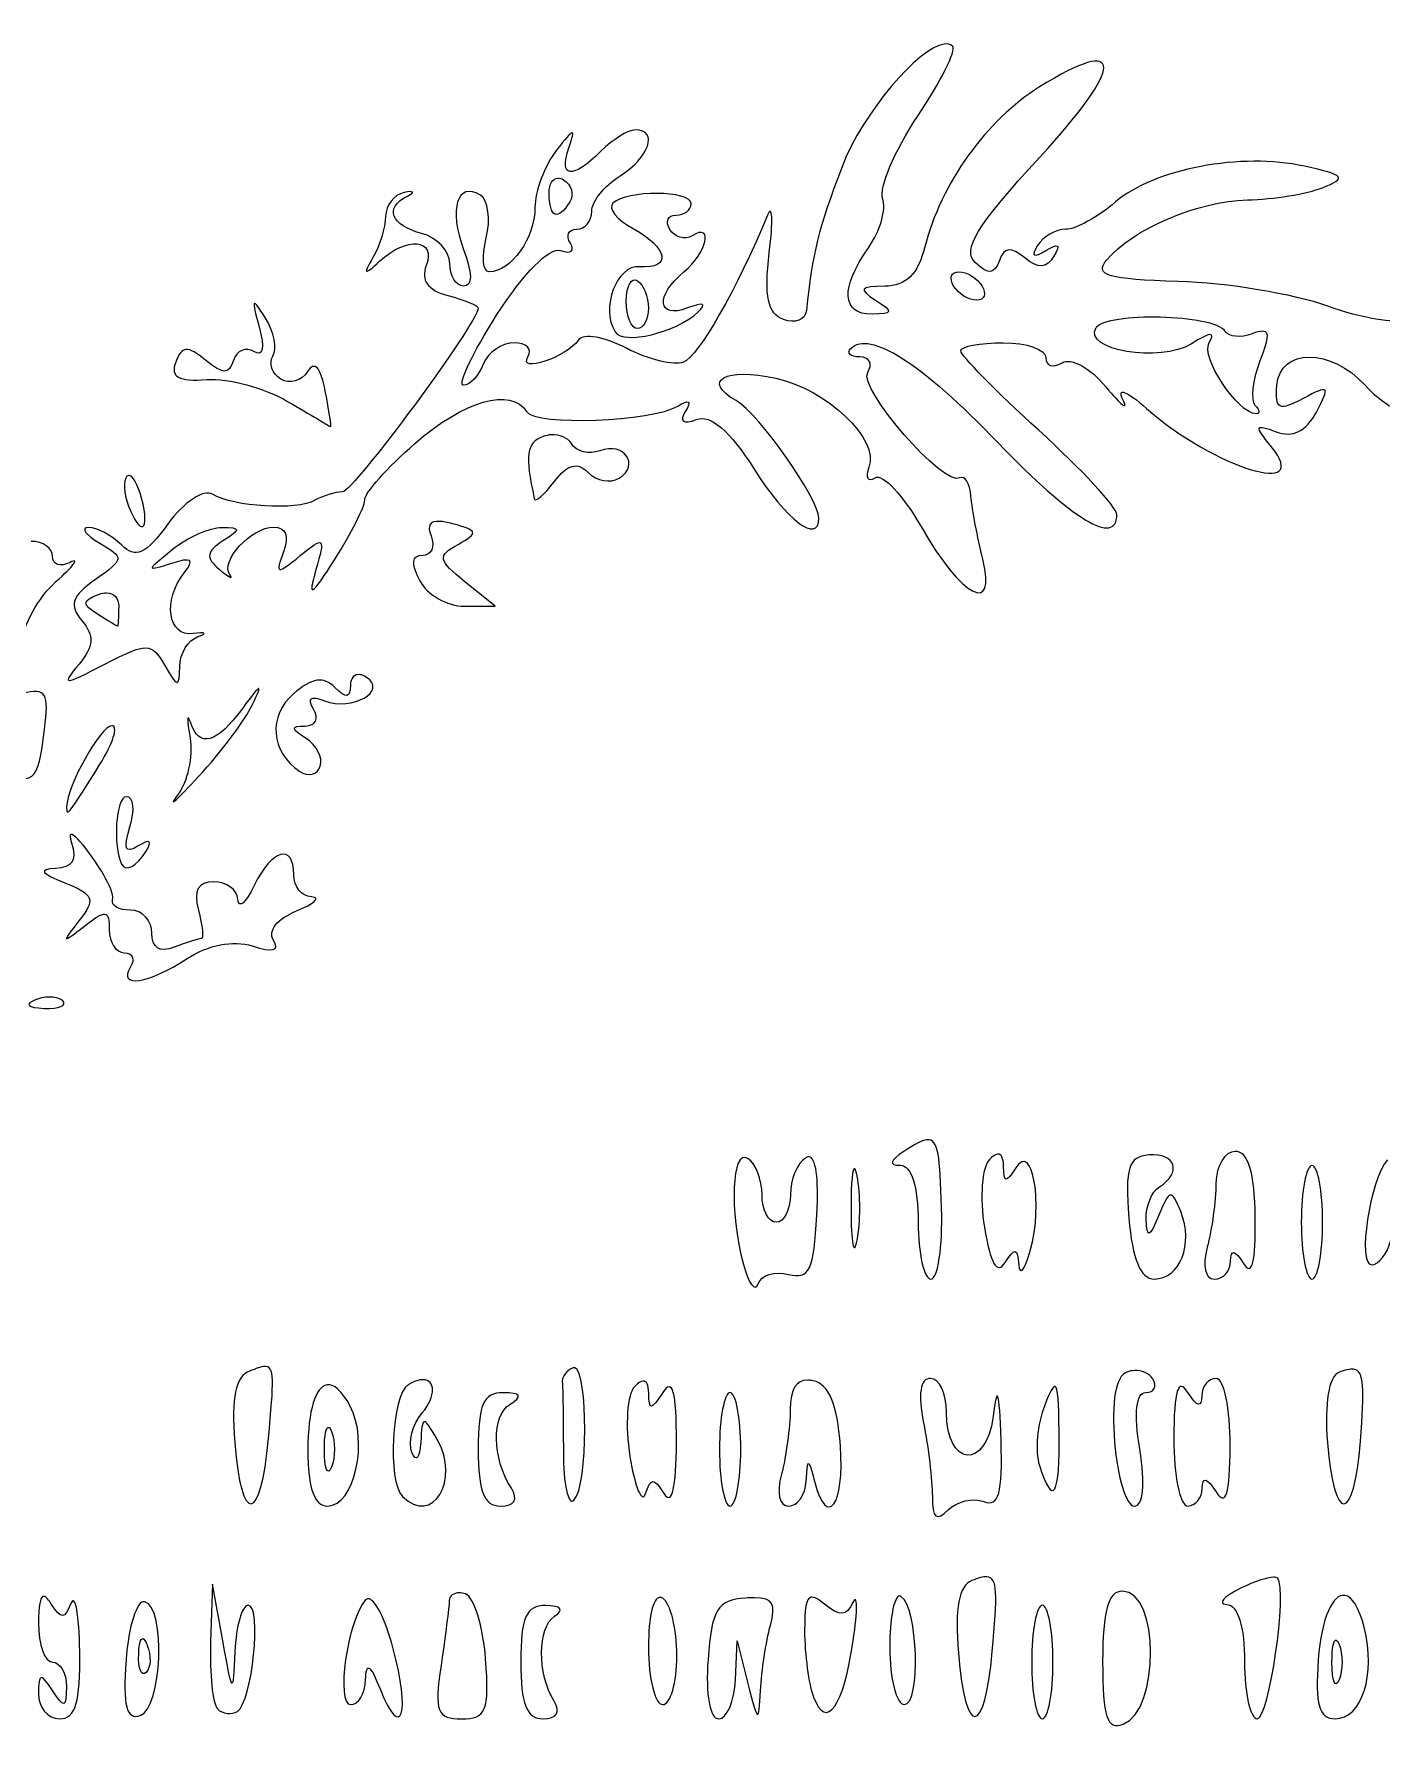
# Model space of a CAD drawing. Extents: x 25 to 138, y 19 to 165.
# Drawn here: x 57.21 to 84.01, y 130.98 to 164.97 of the extents above; entities that cross this region are included whole.
import ezdxf

# ---------------------------------------------------------------- set-up
doc = ezdxf.new("R2010")
doc.units = 0
doc.layers.add('Layer_1', color=7, linetype='CONTINUOUS')

msp = doc.modelspace()

# ---------------------------------------------------------------- linework, layer by layer
at = {"layer": 'Layer_1', "color": 7}
for points in [[(75.303724, 164.773377), (75.303724, 164.773377)], [(67.626397, 162.107148), (67.626397, 162.107148)], [(69.597544, 161.801775), (69.597544, 161.801775)], [(75.602482, 160.241286), (75.602482, 160.241286)], [(69.16043, 160.079228), (69.16043, 160.079228)], [(61.587284, 159.606286), (61.587284, 159.606286)], [(79.603755, 159.343354), (79.603755, 159.343354)], [(67.493004, 156.999035), (67.493004, 156.999035)], [(59.085869, 156.18875), (59.085869, 156.18875)], [(65.273812, 155.276489), (65.273812, 155.276489)], [(65.762186, 153.589218), (66.375689, 153.589218), (65.775967, 154.074287)], [(58.649306, 153.856008), (58.649306, 153.856008)], [(61.671618, 151.951008), (61.671618, 151.951008)], [(63.69127, 152.226615), (63.69127, 152.226615)], [(58.754035, 151.210175), (58.754035, 151.210175)], [(59.041769, 149.799064), (59.041769, 149.799064)], [(57.9443, 149.047757), (57.9443, 149.047757)], [(57.549632, 145.813225), (57.549632, 145.813225)], [(74.964727, 142.973364), (74.964727, 142.973364)], [(72.61269, 142.632714), (72.61269, 142.632714)], [(76.373081, 142.687284), (76.373081, 142.687284)], [(79.375, 142.671299), (79.375, 142.671299)], [(81.094241, 142.743508), (81.094241, 142.743508)], [(82.620556, 142.461286), (82.620556, 142.461286)], [(73.529362, 142.396242), (73.529362, 142.396242)], [(61.789578, 138.464424), (61.789578, 138.464424)], [(67.958781, 138.437412), (67.958781, 138.437412)], [(79.088369, 138.383395), (79.088369, 138.383395)], [(83.445725, 138.4093), (83.445725, 138.4093)], [(63.033673, 138.099519), (63.033673, 138.099519)], [(64.944735, 138.199841), (64.944735, 138.199841)], [(69.317526, 138.171728), (69.317526, 138.171728)], [(72.592847, 138.190468), (72.592847, 138.190468)], [(75.035833, 138.227953), (75.035833, 138.227953)], [(77.515751, 138.067549), (77.515751, 138.067549)], [(80.715556, 138.227953), (80.715556, 138.227953)], [(66.533889, 137.941319), (66.533889, 137.941319)], [(71.049444, 137.945731), (71.049444, 137.945731)], [(63.067297, 137.251199), (63.067297, 137.251199)], [(76.155352, 134.2807), (76.155352, 134.2807)], [(81.853814, 134.271327), (81.853814, 134.271327)], [(60.757703, 134.135731), (60.718017, 132.983688)], [(60.96, 133.006842), (60.757703, 134.135731), (60.757703, 134.135731)], [(65.665175, 133.959892), (65.665175, 133.959892)], [(78.848037, 133.994619), (78.848037, 133.994619)], [(57.390329, 133.889887), (57.390329, 133.889887)], [(59.407778, 133.782953), (59.407778, 133.782953)], [(63.850574, 133.844136), (63.850574, 133.844136)], [(67.380556, 133.707986), (67.380556, 133.707986)], [(69.647703, 133.870594), (69.647703, 133.870594)], [(71.53341, 133.863979), (71.53341, 133.863979)], [(72.658992, 133.871698), (72.658992, 133.871698)], [(74.403037, 133.894298), (74.403037, 133.894298)], [(77.258333, 133.712397), (77.258333, 133.712397)], [(83.274298, 133.910283), (83.274298, 133.910283)], [(59.369743, 133.050386), (59.369743, 133.050386)], [(71.153624, 132.230731), (71.186698, 133.006842), (71.402222, 132.160175)], [(83.105075, 133.017865), (83.105075, 133.017865)]]:
    msp.add_lwpolyline(points, dxfattribs=at)
for points in [[(77.210928, 162.524419), (78.904234, 164.366308), (78.90074, 164.969016), (77.202659, 163.919545)], [(75.303724, 164.773377), (74.7995, 164.700725), (73.68759, 163.411658), (73.275252, 162.328737)], [(74.777312, 163.333603), (75.237086, 164.025296), (75.552483, 164.651398), (75.478459, 164.725422)], [(75.478459, 164.725422), (75.435048, 164.76883), (75.375756, 164.783754), (75.303724, 164.773377)], [(77.202659, 163.919545), (76.155632, 163.272446), (75.233115, 161.984988), (74.921181, 160.735175)], [(74.082783, 161.700352), (74.004966, 161.906993), (74.317535, 162.641911), (74.777312, 163.333603)], [(67.844678, 162.710731), (67.988059, 163.122436), (67.946242, 163.11338), (67.592773, 162.65671)], [(69.164841, 163.063508), (69.020704, 163.063506), (68.711961, 162.873006), (68.479128, 162.640175)], [(68.862222, 162.151245), (69.444901, 162.515134), (69.626889, 163.063508), (69.164841, 163.063508)], [(67.592773, 162.65671), (67.359558, 162.355404), (67.168889, 161.841385), (67.168889, 161.514041)], [(68.479128, 162.640175), (67.912886, 162.07393), (67.63372, 162.104963), (67.844678, 162.710731)], [(75.924943, 160.424841), (75.656626, 160.67673), (75.94442, 161.146776), (77.210928, 162.524419)], [(82.473382, 162.341965), (81.220112, 162.619976), (79.474901, 162.289788), (78.715195, 161.630898)], [(68.297778, 161.443485), (68.297778, 161.63898), (68.551778, 161.957369), (68.862222, 162.151245)], [(73.275252, 162.328737), (72.802208, 161.086395), (72.687536, 160.625515), (72.566939, 159.473992)], [(82.832222, 161.914774), (83.324723, 162.108863), (83.279045, 162.163248), (82.473382, 162.341965)], [(64.565499, 161.818863), (64.367591, 161.778336), (64.201932, 161.565391), (64.19784, 161.345921)], [(64.636055, 161.748858), (64.795157, 161.82775), (64.763407, 161.85939), (64.565499, 161.818863)], [(66.082443, 161.7676), (65.624665, 162.05052), (65.448242, 161.47926), (65.748958, 160.68832)], [(67.451111, 161.810044), (67.451111, 161.991547), (67.523543, 162.103688), (67.626397, 162.107148)], [(67.862317, 161.633105), (67.620388, 161.241651), (67.451111, 161.314312), (67.451111, 161.810044)], [(67.626397, 162.107148), (67.660681, 162.108302), (67.698304, 162.097346), (67.737742, 162.072973)], [(67.737742, 162.072973), (67.895495, 161.975477), (67.951624, 161.777602), (67.862317, 161.633105)], [(69.597544, 161.801775), (69.242807, 161.804001), (68.854591, 161.739093), (68.720561, 161.604992)], [(81.336775, 161.67224), (81.848954, 161.683148), (82.521778, 161.79243), (82.832222, 161.914774)], [(64.911111, 161.006371), (64.301568, 161.16577), (64.171023, 161.518232), (64.636055, 161.748858)], [(66.19875, 160.915972), (66.291895, 161.287092), (66.239517, 161.670522), (66.082443, 161.7676)], [(67.168889, 161.514041), (67.168889, 160.914375), (66.688612, 160.241286), (66.260486, 160.241286)], [(68.720561, 161.604992), (68.616776, 161.501152), (68.796453, 161.27444), (69.12019, 161.101181)], [(70.273333, 161.595069), (70.273333, 161.730006), (69.95228, 161.799551), (69.597544, 161.801775)], [(69.974576, 161.370175), (70.138959, 161.370175), (70.273333, 161.471439), (70.273333, 161.595069)], [(71.828863, 160.623827), (71.906827, 161.267209), (71.891666, 161.603006), (71.795239, 161.370175)], [(73.801111, 160.720291), (74.033913, 161.052661), (74.160597, 161.493712), (74.082783, 161.700352)], [(78.715195, 161.630898), (78.371042, 161.332414), (77.925684, 161.087953), (77.725764, 161.087953)], [(78.533295, 160.471692), (79.045562, 161.091839), (80.352158, 161.651271), (81.336775, 161.67224)], [(64.19784, 161.345921), (64.193736, 161.126451), (64.079919, 160.756339), (63.94483, 160.523508)], [(67.99902, 161.087953), (68.163403, 161.087953), (68.297778, 161.24799), (68.297778, 161.443485)], [(69.852757, 161.083542), (69.755261, 161.241295), (69.810193, 161.370175), (69.974576, 161.370175)], [(71.795239, 161.370175), (71.185227, 159.897232), (70.419674, 158.556149), (70.123953, 158.44267)], [(70.132222, 160.241286), (70.589594, 160.620869), (70.724827, 161.226078), (70.292626, 160.958966)], [(64.079326, 160.452953), (64.618049, 160.952991), (65.210461, 160.897447), (65.006471, 160.365859)], [(65.475556, 160.408853), (65.475556, 160.656218), (65.221556, 160.92519), (64.911111, 161.006371)], [(66.260486, 160.241286), (66.133351, 160.241286), (66.10556, 160.54485), (66.19875, 160.915972)], [(67.677659, 160.663516), (67.879753, 160.590223), (67.967075, 160.655591), (67.87224, 160.809035)], [(67.87224, 160.809035), (67.777408, 160.96248), (67.834637, 161.087953), (67.99902, 161.087953)], [(69.12019, 161.101181), (69.821594, 160.7258), (69.895426, 160.288189), (69.248074, 160.343259)], [(70.292626, 160.958966), (70.148128, 160.86966), (69.950254, 160.925788), (69.852757, 161.083542)], [(77.725764, 161.087953), (77.52584, 161.087953), (77.271527, 160.941389), (77.160769, 160.762184)], [(77.328889, 160.664619), (77.578664, 160.818989), (77.630615, 160.782828), (77.488742, 160.553272)], [(63.94483, 160.523508), (63.744946, 160.178986), (63.770013, 160.165848), (64.079326, 160.452953)], [(65.748958, 160.68832), (65.928536, 160.215878), (65.928926, 159.959064), (65.750612, 159.959064)], [(66.413724, 159.390208), (66.936281, 160.210366), (67.463399, 160.741223), (67.677659, 160.663516)], [(72.109432, 159.292091), (71.794599, 159.412905), (71.723089, 159.750945), (71.828863, 160.623827)], [(73.871667, 159.399028), (73.265916, 159.393728), (73.238047, 159.916406), (73.801111, 160.720291)], [(74.921181, 160.735175), (74.78577, 160.192631), (74.546085, 159.957673), (74.123573, 159.954653)], [(76.403951, 160.465077), (76.303124, 160.18929), (76.186476, 160.179321), (75.924943, 160.424841)], [(76.90776, 160.521855), (76.6355, 160.74781), (76.50182, 160.732779), (76.403951, 160.465077)], [(77.488742, 160.553272), (77.335911, 160.305983), (77.177793, 160.297745), (76.90776, 160.521855)], [(77.160769, 160.762184), (77.027521, 160.546586), (77.084436, 160.513537), (77.328889, 160.664619)], [(79.964799, 160.050013), (78.563893, 160.09069), (78.286079, 160.172415), (78.533295, 160.471692)], [(65.006471, 160.365859), (64.893644, 160.071831), (65.037651, 159.873342), (65.439174, 159.768341)], [(65.750612, 159.959064), (65.599231, 159.959064), (65.475556, 160.161491), (65.475556, 160.408853)], [(69.248074, 160.343259), (68.794472, 160.381847), (68.470594, 159.518148), (68.761901, 159.0468)], [(70.202778, 159.5225), (69.598235, 159.292348), (69.55232, 159.76001), (70.132222, 160.241286)], [(75.494444, 159.959064), (75.398511, 160.114283), (75.44726, 160.241286), (75.602482, 160.241286)], [(75.602482, 160.241286), (75.757704, 160.241286), (75.962956, 160.114286), (76.058889, 159.959064)], [(65.439174, 159.768341), (65.769778, 159.681888), (66.04, 159.570402), (66.04, 159.520846)], [(68.982937, 159.656445), (68.982937, 159.918113), (69.059625, 160.090608), (69.16043, 160.079228)], [(69.16043, 160.079228), (69.174831, 160.077603), (69.189831, 160.072114), (69.205077, 160.06269)], [(69.205077, 160.06269), (69.327037, 159.987317), (69.426667, 159.742865), (69.426667, 159.519192)], [(74.123573, 159.954653), (73.629895, 159.951122), (73.596444, 159.9003), (73.942222, 159.676842)], [(75.950851, 159.676842), (75.795629, 159.676839), (75.590377, 159.803839), (75.494444, 159.959064)], [(76.058889, 159.959064), (76.154822, 159.803842), (76.106074, 159.676842), (75.950851, 159.676842)], [(82.933094, 159.557778), (82.256873, 159.800599), (80.920946, 160.022242), (79.964799, 160.050013)], [(61.587284, 159.606286), (61.569137, 159.581225), (61.603605, 159.432347), (61.682091, 159.147675)], [(61.80832, 159.321857), (61.67626, 159.532544), (61.605428, 159.631345), (61.587284, 159.606286)], [(66.04, 159.520846), (66.04, 159.2309), (63.555761, 155.865987), (63.339046, 155.862431)], [(68.761901, 159.0468), (68.927272, 158.779225), (69.979777, 159.03156), (70.414444, 159.443125)], [(69.205077, 159.112397), (69.083115, 159.112394), (68.982937, 159.357397), (68.982937, 159.656445)], [(69.426667, 159.519192), (69.426667, 159.29552), (69.327037, 159.112397), (69.205077, 159.112397)], [(70.414444, 159.443125), (70.595022, 159.614107), (70.51879, 159.642806), (70.202778, 159.5225)], [(72.566939, 159.473992), (72.54713, 159.284841), (72.341492, 159.203041), (72.109432, 159.292091)], [(73.942222, 159.676842), (74.304003, 159.443038), (74.293744, 159.402725), (73.871667, 159.399028)], [(84.458308, 159.299257), (84.295629, 159.198718), (83.609315, 159.314957), (82.933094, 159.557778)], [(61.682091, 159.147675), (61.799351, 158.722383), (61.76196, 158.542373), (61.579015, 158.655437)], [(61.958251, 158.565592), (62.046795, 158.708859), (61.979356, 159.04899), (61.80832, 159.321857)], [(65.748408, 157.983508), (65.621388, 157.983506), (65.920849, 158.616637), (66.413724, 159.390208)], [(73.450537, 158.714969), (73.823099, 159.087528), (74.853269, 158.427752), (76.379146, 156.839185)], [(80.22332, 158.809779), (79.60071, 158.42095), (78.051705, 158.68369), (78.328243, 159.131137)], [(78.328243, 159.131137), (78.427168, 159.291205), (79.015023, 159.357699), (79.603755, 159.343354)], [(79.603755, 159.343354), (80.192485, 159.329008), (80.781725, 159.233809), (80.883675, 159.06885)], [(81.435442, 159.015934), (81.777956, 159.147367), (81.805357, 159.046625), (81.585373, 158.468025)], [(60.615491, 158.484563), (60.25872, 158.778949), (60.150985, 158.771721), (60.025139, 158.44377)], [(61.579015, 158.655437), (61.420423, 158.753456), (61.236744, 158.674044), (61.171116, 158.479048)], [(66.753272, 158.830175), (66.506406, 158.830172), (66.231321, 158.639672), (66.141975, 158.406842)], [(67.029982, 158.551258), (67.124814, 158.704702), (67.000137, 158.830175), (66.753272, 158.830175)], [(68.037603, 158.888603), (67.801109, 158.539345), (66.819512, 158.210711), (67.029982, 158.551258)], [(68.989552, 158.719931), (68.555427, 158.945158), (68.127268, 159.021019), (68.037603, 158.888603)], [(75.635556, 158.668668), (75.635556, 158.757712), (76.016556, 158.830175), (76.482222, 158.830175)], [(76.482222, 158.830175), (76.947889, 158.830175), (77.328889, 158.695798), (77.328889, 158.531415)], [(80.576098, 158.83348), (80.711144, 159.051979), (80.598837, 159.044291), (80.22332, 158.809779)], [(81.512063, 157.419064), (81.146261, 157.419061), (80.399419, 158.547603), (80.576098, 158.83348)], [(80.883675, 159.06885), (80.9563, 158.951341), (81.204686, 158.927384), (81.435442, 159.015934)], [(60.025139, 158.44377), (59.912654, 158.150632), (60.08011, 158.057304), (60.646358, 158.096507)], [(61.171116, 158.479048), (61.075756, 158.195703), (60.964163, 158.196866), (60.615491, 158.484563)], [(62.115898, 158.108081), (61.940784, 158.216302), (61.869707, 158.422324), (61.958251, 158.565592)], [(62.999496, 157.868302), (62.908547, 158.344073), (62.785681, 158.479759), (62.647271, 158.255808)], [(66.141975, 158.406842), (66.052627, 158.174006), (65.875428, 157.983508), (65.748408, 157.983508)], [(70.123953, 158.44267), (69.934209, 158.369859), (69.423675, 158.494706), (68.989552, 158.719931)], [(73.629684, 158.547953), (73.439443, 158.547953), (73.358753, 158.623185), (73.450537, 158.714969)], [(73.78623, 158.241476), (73.890451, 158.410113), (73.819938, 158.547953), (73.629684, 158.547953)], [(77.187778, 157.087783), (76.334056, 157.868037), (75.635556, 158.579624), (75.635556, 158.668668)], [(77.328889, 158.531415), (77.328889, 158.367031), (77.473178, 158.321994), (77.649697, 158.431093)], [(77.649697, 158.431093), (77.827835, 158.541188), (78.215781, 158.328723), (78.521168, 157.953742)], [(81.585373, 158.468025), (81.437167, 158.078211), (81.392584, 157.682961), (81.486155, 157.589388)], [(81.922166, 157.982955), (81.978475, 158.730455), (83.002622, 158.730771), (83.678889, 157.983508)], [(60.646358, 158.096507), (61.07242, 158.126005), (61.793377, 157.931018), (62.248742, 157.663801)], [(62.647271, 158.255808), (62.530228, 158.066425), (62.291005, 157.999857), (62.115898, 158.108081)], [(71.170713, 157.678686), (70.469658, 158.071017), (70.955467, 158.346675), (71.958951, 158.12627)], [(71.958951, 158.12627), (72.978024, 157.902446), (74.021648, 156.905165), (73.811034, 156.356319)], [(75.61957, 156.139691), (75.30988, 155.948294), (73.58857, 157.921659), (73.78623, 158.241476)], [(63.108086, 157.157785), (63.125367, 157.14644), (63.076407, 157.465975), (62.999496, 157.868302)], [(64.779923, 156.825404), (65.750773, 157.677822), (66.700211, 157.948846), (67.002423, 157.459853)], [(78.521168, 157.953742), (78.823783, 157.582169), (78.976274, 157.468453), (78.860165, 157.701286)], [(78.860165, 157.701286), (78.737542, 157.947181), (78.933977, 157.87325), (79.329249, 157.524897)], [(82.448025, 157.72223), (81.963223, 157.462772), (81.885861, 157.500968), (81.922166, 157.982955)], [(82.7082, 157.451034), (82.98673, 157.971474), (82.962146, 157.99738), (82.448025, 157.72223)], [(83.678889, 157.983508), (83.959838, 157.673064), (84.360326, 157.419064), (84.569102, 157.419064)], [(62.248742, 157.663801), (62.704111, 157.396585), (63.090814, 157.169131), (63.108086, 157.157785)], [(67.002423, 157.459853), (67.179619, 157.173147), (69.504083, 157.259295), (70.00875, 157.571199)], [(70.00875, 157.571199), (70.234872, 157.710949), (70.289533, 157.67318), (70.161438, 157.465916)], [(70.161438, 157.465916), (70.034288, 157.260181), (70.113644, 157.201671), (70.381371, 157.304408)], [(70.381371, 157.304408), (70.66002, 157.411337), (71.045697, 157.078058), (71.528452, 156.313326)], [(72.813333, 155.339879), (72.813333, 155.723645), (71.614699, 157.43022), (71.170713, 157.678686)], [(79.329249, 157.524897), (80.682442, 156.332322), (82.65173, 155.729936), (81.808616, 156.766425)], [(81.486155, 157.589388), (81.579714, 157.495817), (81.591489, 157.419064), (81.512063, 157.419064)], [(81.910592, 157.059118), (82.239375, 156.935925), (82.501432, 157.064686), (82.7082, 157.451034)], [(78.74, 155.415396), (78.74, 155.555043), (78.0415, 156.307529), (77.187778, 157.087783)], [(81.808616, 156.766425), (81.469775, 157.182985), (81.4823, 157.219595), (81.910592, 157.059118)], [(63.782222, 155.703681), (63.782222, 155.839071), (64.231243, 156.343656), (64.779923, 156.825404)], [(67.328742, 156.963758), (66.998096, 156.836876), (66.965754, 156.604921), (67.156211, 155.725731)], [(67.493004, 156.999035), (67.437734, 156.995993), (67.381879, 156.984148), (67.328742, 156.963758)], [(67.893737, 156.8232), (67.820024, 156.942461), (67.65881, 157.008165), (67.493004, 156.999035)], [(68.458182, 156.682089), (68.246018, 156.600676), (67.992018, 156.664176), (67.893737, 156.8232)], [(68.842379, 156.136937), (69.267454, 156.399646), (68.938453, 156.866388), (68.458182, 156.682089)], [(76.379146, 156.839185), (77.8547, 155.30301), (78.74, 154.76911), (78.74, 155.415396)], [(67.55474, 156.068585), (67.81765, 156.414669), (68.009146, 156.466358), (68.226672, 156.248832)], [(59.055, 156.172765), (58.977919, 156.095693), (58.990092, 155.836271), (59.082009, 155.596744)], [(59.085869, 156.18875), (59.074753, 156.18735), (59.064635, 156.1824), (59.055, 156.172765)], [(59.345491, 155.737305), (59.273048, 156.014331), (59.16367, 156.198543), (59.085869, 156.18875)], [(67.156211, 155.725731), (67.173026, 155.648117), (67.352486, 155.802348), (67.55474, 156.068585)], [(68.226672, 156.248832), (68.39401, 156.081494), (68.671101, 156.031081), (68.842379, 156.136937)], [(71.528452, 156.313326), (72.166367, 155.302801), (72.813333, 154.812883), (72.813333, 155.339879)], [(73.811034, 156.356319), (73.731394, 156.148776), (73.786165, 156.052682), (73.932299, 156.142999)], [(73.932299, 156.142999), (74.078437, 156.233316), (74.489657, 155.797378), (74.846214, 155.174514)], [(75.838953, 155.77589), (75.815695, 156.036133), (75.716934, 156.199867), (75.61957, 156.139691)], [(59.082009, 155.596744), (59.326159, 154.960513), (59.521358, 155.064789), (59.345491, 155.737305)], [(60.758807, 155.81723), (60.584611, 155.924889), (60.191004, 155.664954), (59.874658, 155.233493)], [(62.794444, 155.695965), (62.433934, 155.488633), (61.168303, 155.564147), (60.758807, 155.81723)], [(63.339046, 155.862431), (63.194839, 155.860054), (62.949667, 155.785234), (62.794444, 155.695965)], [(63.195731, 154.533452), (63.518186, 155.041675), (63.782222, 155.56829), (63.782222, 155.703681)], [(76.074324, 154.522425), (75.968188, 154.951524), (75.862208, 155.515647), (75.838953, 155.77589)], [(58.29322, 155.153017), (58.130237, 155.148298), (58.22954, 155.008768), (58.514257, 154.843233)], [(58.946963, 154.808508), (58.750282, 155.002536), (58.456203, 155.15773), (58.29322, 155.153017)], [(59.874658, 155.233493), (59.417272, 154.609669), (59.233858, 154.525479), (58.946963, 154.808508)], [(59.955687, 154.714799), (60.256993, 154.960302), (60.701493, 155.159133), (60.943465, 155.156875)], [(61.101111, 154.215952), (60.904326, 154.487433), (61.52646, 155.161286), (61.973686, 155.161286)], [(60.943465, 155.156875), (61.328568, 155.15309), (61.330707, 155.119754), (60.962204, 154.88678)], [(61.973686, 155.161286), (62.217879, 155.161286), (62.287235, 154.984844), (62.168264, 154.667397)], [(65.273812, 155.276489), (65.071182, 155.289435), (65.02297, 155.198023), (65.103485, 154.988202)], [(65.529023, 155.229084), (65.426181, 155.255977), (65.341353, 155.272174), (65.273812, 155.276489)], [(65.640368, 154.818979), (66.050967, 155.048764), (66.038563, 155.095836), (65.529023, 155.229084)], [(74.846214, 155.174514), (75.657151, 153.757902), (76.355064, 153.387424), (76.074324, 154.522425)], [(57.573333, 154.580303), (57.573333, 154.744687), (57.382833, 154.879064), (57.15, 154.879064)], [(58.514257, 154.843233), (59.00775, 154.556317), (59.004053, 154.522894), (58.430473, 154.121142)], [(59.941353, 154.439192), (59.430598, 154.275947), (59.431507, 154.287695), (59.955687, 154.714799)], [(60.962204, 154.88678), (60.632413, 154.678277), (60.616767, 154.556131), (60.889444, 154.323989)], [(62.168264, 154.667397), (62.00092, 154.220868), (62.032777, 154.213894), (62.500095, 154.594635)], [(62.500095, 154.594635), (62.98081, 154.986286), (63.002603, 154.966536), (62.813187, 154.312412)], [(65.103485, 154.988202), (65.186089, 154.772937), (65.108796, 154.596842), (64.931507, 154.596842)], [(65.775967, 154.074287), (65.237679, 154.510168), (65.223861, 154.585891), (65.640368, 154.818979)], [(57.926111, 154.460689), (57.732083, 154.362092), (57.573333, 154.41592), (57.573333, 154.580303)], [(57.642785, 154.078145), (57.992665, 154.386998), (58.120139, 154.559286), (57.926111, 154.460689)], [(60.191605, 154.250676), (60.406492, 154.522806), (60.345724, 154.568433), (59.941353, 154.439192)], [(60.889444, 154.323989), (61.080879, 154.161009), (61.176083, 154.112523), (61.101111, 154.215952)], [(62.813187, 154.312412), (62.644765, 153.730784), (62.710898, 153.769315), (63.195731, 154.533452)], [(64.931507, 154.596842), (64.709508, 154.596842), (64.692838, 154.44011), (64.878591, 154.09303)], [(56.947703, 152.807045), (56.980003, 153.197327), (57.292906, 153.76929), (57.642785, 154.078145)], [(58.430473, 154.121142), (57.954407, 153.787691), (57.897432, 153.61632), (58.158724, 153.301484)], [(60.371855, 153.042966), (59.868915, 152.973316), (59.759895, 153.703964), (60.191605, 154.250676)], [(64.878591, 154.09303), (65.026932, 153.815845), (65.424736, 153.589218), (65.762186, 153.589218)], [(58.466855, 153.433225), (58.157051, 153.629604), (58.161408, 153.698833), (58.490556, 153.825139)], [(58.490556, 153.825139), (58.547593, 153.847025), (58.601116, 153.857013), (58.649306, 153.856008)], [(58.649306, 153.856008), (58.793877, 153.852989), (58.890188, 153.751654), (58.890188, 153.582052)], [(58.867034, 153.190139), (58.8541, 153.192518), (58.673898, 153.301981), (58.466855, 153.433225)], [(58.890188, 153.582052), (58.890188, 153.364019), (58.87996, 153.187881), (58.867034, 153.190139)], [(58.158724, 153.301484), (58.413246, 152.994804), (58.400482, 152.796518), (58.10195, 152.436628)], [(60.104514, 152.389223), (60.109235, 152.64948), (60.272083, 152.916719), (60.466111, 152.983434)], [(60.466111, 152.983434), (60.660139, 153.050159), (60.617622, 153.077002), (60.371855, 153.042966)], [(58.617886, 152.436628), (59.465588, 152.874868), (59.538523, 152.873158), (59.808511, 152.409619)], [(58.10195, 152.436628), (57.741574, 152.002184), (57.777549, 152.002187), (58.617886, 152.436628)], [(59.808511, 152.409619), (60.069849, 151.960931), (60.096725, 151.959328), (60.104514, 152.389223)], [(57.416237, 151.139066), (57.5079, 151.863359), (57.442763, 151.970081), (56.984084, 151.850134)], [(61.671618, 151.951008), (61.641956, 151.940287), (61.539591, 151.811983), (61.356875, 151.562953)], [(61.552557, 151.633508), (61.65872, 151.854869), (61.701282, 151.961727), (61.671618, 151.951008)], [(63.189115, 151.973056), (62.962406, 152.199765), (62.739397, 152.165463), (62.367253, 151.846826)], [(62.985165, 151.707922), (63.535467, 151.496752), (64.254357, 151.906152), (63.812539, 152.17921)], [(63.5, 152.017153), (63.5, 151.758253), (63.415822, 151.746349), (63.189115, 151.973056)], [(63.69127, 152.226615), (63.579265, 152.241709), (63.5, 152.163722), (63.5, 152.017153)], [(63.812539, 152.17921), (63.76959, 152.205753), (63.728608, 152.221583), (63.69127, 152.226615)], [(60.485954, 150.206963), (60.923633, 150.681169), (61.40367, 151.323061), (61.552557, 151.633508)], [(62.367253, 151.846826), (61.854842, 151.408086), (61.912734, 150.689817), (62.491826, 150.302323)], [(62.764678, 151.540352), (62.631803, 151.755352), (62.70864, 151.814035), (62.985165, 151.707922)], [(60.316181, 151.280731), (60.249808, 151.474758), (60.247045, 151.332936), (60.309565, 150.965435)], [(61.356875, 151.562953), (60.833787, 150.85002), (60.494929, 150.758109), (60.316181, 151.280731)], [(62.599313, 151.205764), (62.809092, 151.208216), (62.880556, 151.352861), (62.764678, 151.540352)], [(56.343573, 150.348074), (57.231252, 150.010578), (57.277765, 150.044922), (57.416237, 151.139066)], [(58.754035, 151.210175), (58.529677, 151.210175), (57.855556, 150.000534), (57.855556, 149.597868)], [(58.512052, 150.434064), (58.779108, 150.860925), (58.887919, 151.210175), (58.754035, 151.210175)], [(60.309565, 150.965435), (60.372083, 150.597931), (60.258125, 150.083036), (60.056559, 149.821111)], [(62.616952, 150.956615), (62.311734, 151.149954), (62.308091, 151.202349), (62.599313, 151.205764)], [(62.899174, 150.405399), (62.9569, 150.5736), (62.8299, 150.821722), (62.616952, 150.956615)], [(57.855556, 149.597868), (57.855556, 149.392362), (57.878054, 149.420635), (58.512052, 150.434064)], [(62.491826, 150.302323), (62.658371, 150.190879), (62.841451, 150.2372), (62.899174, 150.405399)], [(60.056559, 149.821111), (59.85499, 149.559186), (60.048275, 149.732759), (60.485954, 150.206963)], [(59.041769, 149.799064), (58.836207, 149.799064), (58.767777, 148.812748), (58.948616, 148.458508)], [(59.114532, 149.199342), (59.219234, 149.529223), (59.186259, 149.799064), (59.041769, 149.799064)], [(57.9443, 149.047757), (57.915706, 149.043177), (57.916953, 148.988812), (57.95312, 148.881842)], [(58.312513, 148.670175), (58.122481, 148.924872), (57.991962, 149.055389), (57.9443, 149.047757)], [(59.279897, 148.819552), (59.017995, 148.657687), (58.97451, 148.758163), (59.114532, 149.199342)], [(59.434786, 148.713719), (59.565653, 148.925468), (59.511294, 148.962563), (59.279897, 148.819552)], [(57.95312, 148.881842), (58.068269, 148.541256), (57.969545, 148.382644), (57.635069, 148.370314)], [(58.770574, 147.752953), (58.808174, 147.869369), (58.602045, 148.282119), (58.312513, 148.670175)], [(58.948616, 148.458508), (59.031471, 148.296202), (59.246516, 148.409088), (59.434786, 148.713719)], [(62.371111, 148.246842), (62.371111, 148.876448), (61.935806, 148.758973), (61.586731, 148.035175)], [(57.635069, 148.370314), (57.289658, 148.357574), (57.341821, 148.275589), (57.81697, 148.085334)], [(62.723889, 147.805869), (62.529861, 147.815711), (62.371111, 148.014006), (62.371111, 148.246842)], [(57.81697, 148.085334), (58.403194, 147.85061), (58.437453, 147.758318), (58.099192, 147.326862)], [(60.785815, 148.105731), (60.468507, 148.105731), (60.374482, 147.933835), (60.477135, 147.541286)], [(61.261515, 147.752953), (61.251011, 147.946981), (61.036753, 148.105731), (60.785815, 148.105731)], [(61.586731, 148.035175), (61.418295, 147.685925), (61.272014, 147.558925), (61.261515, 147.752953)], [(58.208333, 147.223233), (58.634921, 147.557788), (58.702222, 147.548172), (58.702222, 147.152677)], [(59.125556, 147.541286), (58.892722, 147.541286), (58.732973, 147.636533), (58.770574, 147.752953)], [(59.548889, 147.087634), (59.548889, 147.337076), (59.358389, 147.541286), (59.125556, 147.541286)], [(60.477135, 147.541286), (60.558307, 147.230839), (60.583741, 146.976842), (60.533359, 146.976842)], [(61.964866, 146.94928), (61.853137, 147.130066), (62.048444, 147.375441), (62.423477, 147.525851)], [(62.423477, 147.525851), (62.782698, 147.669923), (62.917917, 147.79602), (62.723889, 147.805869)], [(58.099192, 147.326862), (57.750752, 146.882419), (57.761336, 146.872673), (58.208333, 147.223233)], [(58.702222, 147.152677), (58.702222, 146.900839), (58.836597, 146.694619), (59.00098, 146.694619)], [(59.995373, 146.805411), (59.702429, 146.693), (59.548889, 146.790025), (59.548889, 147.087634)], [(60.533359, 146.976842), (60.482974, 146.976842), (60.240901, 146.899631), (59.995373, 146.805411)], [(60.250586, 146.577209), (60.671829, 146.853211), (61.166835, 146.949441), (61.545941, 146.829115)], [(61.545941, 146.829115), (61.963266, 146.696654), (62.097217, 146.735135), (61.964866, 146.94928)], [(59.125556, 146.412397), (58.860639, 145.983752), (59.484556, 146.075286), (60.250586, 146.577209)], [(59.00098, 146.694619), (59.165363, 146.694619), (59.221489, 146.567617), (59.125556, 146.412397)], [(57.238194, 145.758655), (57.013057, 145.668564), (57.079746, 145.601875), (57.408521, 145.588328)], [(57.549632, 145.813225), (57.451588, 145.817261), (57.340057, 145.799416), (57.238194, 145.758655)], [(57.408521, 145.588328), (57.706029, 145.576074), (57.872717, 145.642822), (57.778938, 145.736605)], [(57.778938, 145.736605), (57.732047, 145.78349), (57.647673, 145.80919), (57.549632, 145.813225)], [(71.402222, 142.602397), (71.081217, 142.800788), (71.029661, 141.558392), (71.314578, 140.492896)], [(74.964727, 142.973364), (74.860054, 142.963853), (74.713874, 142.877414), (74.506667, 142.743508)], [(75.254666, 141.614619), (75.223553, 142.644166), (75.195007, 142.994288), (74.964727, 142.973364)], [(77.019658, 140.767953), (77.282762, 141.701324), (77.065028, 142.94394), (76.73082, 142.416636)], [(71.684444, 141.880303), (71.684444, 142.181587), (71.557444, 142.506461), (71.402222, 142.602397)], [(72.545442, 142.611214), (72.38234, 142.510413), (72.248889, 142.181587), (72.248889, 141.880303)], [(72.61269, 142.632714), (72.592026, 142.63356), (72.569736, 142.626228), (72.545442, 142.611214)], [(72.774198, 141.480121), (72.813212, 142.233823), (72.757346, 142.626781), (72.61269, 142.632714)], [(73.529362, 142.396242), (73.485505, 142.430473), (73.454395, 142.138494), (73.454395, 141.614619)], [(74.506667, 142.743508), (74.224444, 142.561119), (74.200927, 142.468573), (74.436111, 142.465694)], [(74.436111, 142.465694), (74.658815, 142.462968), (74.788889, 142.045056), (74.788889, 141.332397)], [(76.207166, 142.581451), (76.056005, 142.43029), (76.011044, 141.824076), (76.106844, 141.23373)], [(76.373081, 142.687284), (76.32958, 142.683463), (76.274027, 142.648312), (76.207166, 142.581451)], [(76.486631, 142.447505), (76.484881, 142.613432), (76.445584, 142.693651), (76.373081, 142.687284)], [(76.73082, 142.416636), (76.535066, 142.10778), (76.490158, 142.113783), (76.486631, 142.447505)], [(79.375, 142.671299), (78.969952, 142.640938), (78.899159, 142.415758), (78.980329, 141.418938)], [(79.586667, 142.037953), (80.041908, 142.319306), (79.910836, 142.711462), (79.375, 142.671299)], [(81.094241, 142.743508), (80.885992, 142.743508), (80.713955, 142.457756), (80.711698, 142.108508)], [(81.49277, 141.426654), (81.479111, 142.330262), (81.354004, 142.743508), (81.094241, 142.743508)], [(82.620556, 142.461286), (82.504139, 142.46132), (82.408889, 141.953286), (82.408889, 141.332397)], [(82.832222, 141.332397), (82.832222, 141.953255), (82.736972, 142.461247), (82.620556, 142.461286)], [(84.123719, 142.572631), (83.775468, 142.189128), (83.516323, 140.485731), (83.806219, 140.485731)], [(73.576767, 142.249619), (73.559949, 142.336931), (73.543981, 142.384832), (73.529362, 142.396242)], [(73.576767, 140.979619), (73.644038, 141.328867), (73.644038, 141.900369), (73.576767, 142.249619)], [(80.711698, 142.108508), (80.709578, 141.759258), (80.631109, 141.187756), (80.537513, 140.838508)], [(71.966667, 141.332397), (71.811444, 141.332394), (71.684444, 141.57902), (71.684444, 141.880303)], [(72.248889, 141.880303), (72.248889, 141.57902), (72.121889, 141.332397), (71.966667, 141.332397)], [(79.324287, 141.386415), (79.313377, 141.648893), (79.431444, 141.942017), (79.586667, 142.037953)], [(80.01, 141.544064), (79.824936, 141.997448), (79.789251, 141.991657), (79.576193, 141.473508)], [(72.20865, 140.296111), (72.624482, 140.187368), (72.717296, 140.380848), (72.774198, 141.480121)], [(73.454395, 141.614619), (73.454395, 140.916119), (73.509499, 140.630369), (73.576767, 140.979619)], [(75.042999, 140.203508), (75.182863, 140.203508), (75.278118, 140.838675), (75.254666, 141.614619)], [(78.980329, 141.418938), (79.0471, 140.598984), (79.210645, 140.203508), (79.483037, 140.203508)], [(79.576193, 141.473508), (79.388166, 141.016229), (79.340346, 140.999793), (79.324287, 141.386415)], [(79.483037, 140.203508), (79.996645, 140.203508), (80.27162, 140.903129), (80.01, 141.544064)], [(81.259604, 140.509432), (81.428728, 140.242241), (81.506063, 140.546595), (81.49277, 141.426654)], [(74.788889, 141.332397), (74.788889, 140.711506), (74.903135, 140.203508), (75.042999, 140.203508)], [(76.106844, 141.23373), (76.225397, 140.503169), (76.356992, 140.279869), (76.518603, 140.534786)], [(82.408889, 141.332397), (82.408889, 140.711508), (82.504139, 140.203511), (82.620556, 140.203508)], [(82.620556, 140.203508), (82.736972, 140.2035), (82.832222, 140.711539), (82.832222, 141.332397)], [(76.518603, 140.534786), (76.70883, 140.834839), (76.762153, 140.824883), (76.788145, 140.485731)], [(76.788145, 140.485731), (76.805993, 140.252894), (76.910269, 140.379897), (77.019658, 140.767953)], [(80.537513, 140.838508), (80.43541, 140.457506), (80.493399, 140.203508), (80.682482, 140.203508)], [(81.002186, 140.556286), (81.005228, 140.804577), (81.081457, 140.790878), (81.259604, 140.509432)], [(83.806219, 140.485731), (83.946179, 140.485731), (84.118882, 140.707981), (84.189866, 140.979619)], [(71.314578, 140.492896), (71.417273, 140.108747), (71.548323, 139.936806), (71.606173, 140.110352)], [(80.682482, 140.203508), (80.855809, 140.203508), (80.999931, 140.362258), (81.002186, 140.556286)], [(71.606173, 140.110352), (71.664023, 140.283905), (71.93519, 140.367623), (72.20865, 140.296111)], [(61.492474, 138.371818), (61.212781, 138.264489), (61.126802, 137.850893), (61.198125, 136.954092)], [(61.789578, 138.464424), (61.719071, 138.459725), (61.622161, 138.421585), (61.492474, 138.371818)], [(61.869506, 137.028508), (61.973584, 138.193098), (62.001109, 138.478515), (61.789578, 138.464424)], [(67.931769, 138.435208), (67.799393, 138.39108), (67.700731, 138.262765), (67.712387, 138.150229)], [(67.958781, 138.437412), (67.950097, 138.439137), (67.941009, 138.438287), (67.931769, 138.435208)], [(67.945, 135.80591), (68.230428, 136.091313), (68.227998, 138.383982), (67.958781, 138.437412)], [(78.940643, 138.353076), (78.716985, 138.267255), (78.630709, 137.77379), (78.695903, 136.954092)], [(79.088369, 138.383395), (79.038602, 138.381253), (78.988144, 138.371305), (78.940643, 138.353076)], [(79.453272, 138.215826), (79.384466, 138.32716), (79.237662, 138.389816), (79.088369, 138.383395)], [(83.445725, 138.4093), (83.373832, 138.418995), (83.278749, 138.393095), (83.155784, 138.34591)], [(83.583529, 136.977796), (83.667292, 138.030976), (83.661402, 138.380217), (83.445725, 138.4093)], [(63.033673, 138.099519), (62.809264, 138.065404), (62.653333, 137.601781), (62.653333, 136.800303)], [(63.492834, 137.677286), (63.327774, 137.985702), (63.168316, 138.119986), (63.033673, 138.099519)], [(64.647631, 138.098416), (64.318831, 137.895207), (64.231543, 136.179556), (64.534632, 135.876466)], [(64.944735, 138.199841), (64.866424, 138.202242), (64.765753, 138.171418), (64.647631, 138.098416)], [(64.924892, 137.538933), (65.214785, 137.888228), (65.179671, 138.192633), (64.944735, 138.199841)], [(67.712387, 138.150229), (67.724043, 138.037693), (67.733333, 137.416747), (67.733333, 136.769987)], [(69.15161, 138.065895), (69.000254, 137.914539), (68.958409, 137.288364), (69.058454, 136.67187)], [(69.317526, 138.171728), (69.274024, 138.167907), (69.218471, 138.132756), (69.15161, 138.065895)], [(69.431075, 137.93195), (69.429325, 138.097877), (69.390029, 138.178095), (69.317526, 138.171728)], [(69.982292, 136.957953), (69.982292, 137.971977), (69.905479, 138.249932), (69.708889, 137.945731)], [(72.592847, 138.190468), (72.357206, 138.192463), (72.247252, 138.007949), (72.245031, 137.613897)], [(72.701438, 138.178341), (72.662584, 138.186175), (72.626511, 138.190183), (72.592847, 138.190468)], [(73.242729, 136.887397), (73.181642, 137.713504), (73.013133, 138.115496), (72.701438, 138.178341)], [(75.035833, 138.227953), (74.830751, 138.227953), (74.780789, 137.915677), (74.894722, 137.346008)], [(75.353333, 137.552714), (75.353333, 137.92416), (75.210458, 138.227953), (75.035833, 138.227953)], [(76.437022, 136.998189), (76.404083, 137.997899), (76.361561, 138.125074), (76.279375, 137.467274)], [(77.515751, 138.067549), (77.474033, 138.087206), (77.409192, 137.95328), (77.305188, 137.693272)], [(77.593472, 137.169619), (77.584625, 137.762853), (77.56939, 138.042273), (77.515751, 138.067549)], [(79.317675, 137.945731), (79.48389, 137.945731), (79.545016, 138.067382), (79.453272, 138.215826)], [(80.151111, 137.945731), (79.953242, 138.251911), (79.87643, 137.998074), (79.873297, 137.028508)], [(80.715556, 138.227953), (80.560333, 138.227953), (80.43118, 138.069203), (80.428925, 137.875175)], [(80.993369, 136.887397), (80.995746, 137.6247), (80.870778, 138.227953), (80.715556, 138.227953)], [(83.155784, 138.34591), (82.953163, 138.268161), (82.866825, 137.738833), (82.929236, 136.954092)], [(63.04635, 135.687953), (63.578322, 135.687953), (63.867597, 136.977037), (63.492834, 137.677286)], [(66.533889, 137.941319), (66.145114, 137.94472), (66.04, 137.705469), (66.04, 136.816842)], [(66.699805, 136.040731), (66.31375, 136.659336), (66.2986, 137.474761), (66.668938, 137.70981)], [(66.668938, 137.70981), (66.929779, 137.875364), (66.893062, 137.938187), (66.533889, 137.941319)], [(69.708889, 137.945731), (69.476216, 137.585694), (69.434747, 137.583916), (69.431075, 137.93195)], [(71.049444, 137.945731), (70.933028, 137.945767), (70.837778, 137.437731), (70.837778, 136.816842)], [(71.261111, 136.816842), (71.261111, 137.437697), (71.165861, 137.945691), (71.049444, 137.945731)], [(77.305188, 137.693272), (77.156485, 137.321526), (77.109616, 136.781776), (77.201008, 136.493827)], [(79.195854, 136.816842), (79.079663, 137.543454), (79.123151, 137.945731), (79.317675, 137.945731)], [(80.428925, 137.875175), (80.426044, 137.639991), (80.333497, 137.663508), (80.151111, 137.945731)], [(64.720941, 136.755656), (64.640912, 136.954902), (64.732876, 137.307567), (64.924892, 137.538933)], [(65.225303, 137.01142), (64.945212, 137.492942), (64.92641, 137.489801), (64.89733, 136.957953)], [(72.245031, 137.613897), (72.242911, 137.253267), (72.164442, 136.6722), (72.070846, 136.322953)], [(74.894722, 137.346008), (74.991736, 136.860936), (75.071111, 136.200759), (75.071111, 135.878673)], [(76.279375, 137.467274), (76.145373, 136.394713), (75.353333, 136.467784), (75.353333, 137.552714)], [(61.198125, 136.954092), (61.330397, 135.29101), (61.718069, 135.334007), (61.869506, 137.028508)], [(62.980203, 136.816842), (62.980203, 137.107881), (63.016251, 137.270215), (63.067297, 137.251199)], [(63.067297, 137.251199), (63.084312, 137.24486), (63.102846, 137.218125), (63.122418, 137.169619)], [(63.122418, 137.169619), (63.200709, 136.975592), (63.200709, 136.658092), (63.122418, 136.464064)], [(64.534632, 135.876466), (65.128518, 135.28258), (65.692181, 136.208783), (65.225303, 137.01142)], [(76.093063, 135.776698), (76.394053, 135.661195), (76.471975, 135.937409), (76.437022, 136.998189)], [(77.201008, 136.493827), (77.470652, 135.644254), (77.612579, 135.888565), (77.593472, 137.169619)], [(79.873297, 137.028508), (79.870921, 136.291203), (79.995889, 135.687953), (80.151111, 135.687953)], [(62.653333, 136.800303), (62.653333, 136.038309), (62.777285, 135.687953), (63.04635, 135.687953)], [(63.122418, 136.464064), (63.044126, 136.270036), (62.980203, 136.428786), (62.980203, 136.816842)], [(64.89733, 136.957953), (64.879736, 136.636183), (64.803892, 136.549143), (64.720941, 136.755656)], [(66.04, 136.816842), (66.04, 135.982536), (66.154695, 135.687953), (66.479869, 135.687953)], [(67.733333, 136.769987), (67.733333, 136.12323), (67.828583, 135.689508), (67.945, 135.80591)], [(69.058454, 136.67187), (69.158369, 136.056168), (69.297652, 135.724238), (69.367688, 135.934344)], [(69.738655, 135.93159), (69.894286, 135.685943), (69.982292, 136.056927), (69.982292, 136.957953)], [(70.837778, 136.816842), (70.837778, 136.195953), (70.933028, 135.687956), (71.049444, 135.687953)], [(71.049444, 135.687953), (71.165861, 135.687947), (71.261111, 136.195984), (71.261111, 136.816842)], [(72.563632, 136.181842), (72.594811, 136.652213), (72.602767, 136.65221), (72.725689, 136.181842)], [(72.725689, 136.181842), (72.976607, 135.221668), (73.330218, 135.704209), (73.242729, 136.887397)], [(78.695903, 136.954092), (78.751292, 136.257675), (78.927285, 135.687953), (79.086716, 135.687953)], [(79.086716, 135.687953), (79.266841, 135.687953), (79.308026, 136.115361), (79.195854, 136.816842)], [(80.715556, 135.970175), (80.913424, 135.663992), (80.990237, 135.917828), (80.993369, 136.887397)], [(82.929236, 136.954092), (83.05993, 135.310839), (83.452081, 135.325057), (83.583529, 136.977796)], [(72.070846, 136.322953), (71.968744, 135.941953), (72.026732, 135.687953), (72.215815, 135.687953)], [(66.479869, 135.687953), (66.761129, 135.687953), (66.840537, 135.815215), (66.699805, 136.040731)], [(69.367688, 135.934344), (69.47445, 136.254511), (69.534298, 136.254144), (69.738655, 135.93159)], [(72.215815, 135.687953), (72.389142, 135.687953), (72.545626, 135.910203), (72.563632, 136.181842)], [(80.151111, 135.687953), (80.306333, 135.687953), (80.435487, 135.846703), (80.437742, 136.040731)], [(80.437742, 136.040731), (80.440623, 136.275912), (80.533169, 136.252397), (80.715556, 135.970175)], [(75.071111, 135.878673), (75.071111, 135.44586), (75.153503, 135.375674), (75.387508, 135.609678)], [(75.387508, 135.609678), (75.561644, 135.783812), (75.879144, 135.858785), (76.093063, 135.776698)], [(76.155352, 134.2807), (76.082311, 134.285345), (75.983431, 134.254151), (75.854388, 134.204632)], [(76.26284, 132.795175), (76.364259, 133.930013), (76.374473, 134.266761), (76.155352, 134.2807)], [(81.853814, 134.271327), (81.724864, 134.265688), (81.475253, 134.184832), (81.212202, 134.058007)], [(81.938701, 134.250934), (81.926509, 134.26673), (81.896799, 134.273209), (81.853814, 134.271327)], [(58.115731, 132.795175), (58.103476, 133.532478), (58.02459, 133.96257), (57.940442, 133.75098)], [(65.665175, 133.959892), (65.551883, 133.961286), (65.469485, 133.903668), (65.465082, 133.806654)], [(65.786993, 133.937842), (65.744175, 133.952117), (65.702936, 133.959426), (65.665175, 133.959892)], [(66.187173, 132.644691), (66.138369, 133.299035), (65.958266, 133.880751), (65.786993, 133.937842)], [(73.497392, 133.006842), (73.587325, 133.627728), (73.584822, 133.971884), (73.49188, 133.771376)], [(75.854388, 134.204632), (75.601141, 134.107452), (75.517649, 133.652154), (75.588701, 132.758794)], [(78.848037, 133.994619), (78.567997, 133.994617), (78.457778, 133.598111), (78.457778, 132.592325)], [(78.864576, 131.346579), (79.603936, 131.630297), (79.589153, 133.994619), (78.848037, 133.994619)], [(81.212202, 134.058007), (80.861464, 133.888905), (80.733194, 133.742186), (80.927222, 133.731687)], [(81.53356, 131.454619), (81.76882, 131.454617), (82.136813, 133.994281), (81.938701, 134.250934)], [(83.274298, 133.910283), (83.041219, 133.946041), (82.80814, 133.479465), (82.745682, 132.632014)], [(57.390329, 133.889887), (57.326646, 133.873885), (57.297424, 133.700555), (57.295519, 133.359619)], [(57.543567, 133.75098), (57.479325, 133.852379), (57.428539, 133.899488), (57.390329, 133.889887)], [(57.940442, 133.75098), (57.811275, 133.426179), (57.749347, 133.426179), (57.543567, 133.75098)], [(59.407778, 133.782953), (59.252556, 133.821758), (59.085881, 133.300717), (59.037361, 132.624848)], [(59.319583, 131.51966), (59.753717, 131.66437), (59.832136, 133.676863), (59.407778, 133.782953)], [(61.46767, 133.712397), (61.343616, 133.712397), (61.223996, 133.299647), (61.201983, 132.795175)], [(61.250491, 131.600689), (61.545693, 131.783132), (61.74409, 133.712397), (61.46767, 133.712397)], [(63.798758, 133.818781), (63.438038, 133.420749), (63.202261, 131.736842), (63.507166, 131.736842)], [(63.850574, 133.844136), (63.831704, 133.844023), (63.814184, 133.835802), (63.798758, 133.818781)], [(64.344463, 132.873447), (64.189827, 133.447709), (63.982656, 133.844926), (63.850574, 133.844136)], [(65.465082, 133.806654), (65.459221, 133.677303), (65.385233, 133.095036), (65.30082, 132.512953)], [(67.380556, 133.707986), (66.99178, 133.711387), (66.886667, 133.472136), (66.886667, 132.583508)], [(67.560252, 133.496319), (67.756075, 133.625594), (67.688488, 133.705164), (67.380556, 133.707986)], [(69.647703, 133.870594), (69.512126, 133.858083), (69.426667, 133.487616), (69.426667, 132.882266)], [(69.708889, 133.853508), (69.687584, 133.866674), (69.667072, 133.872381), (69.647703, 133.870594)], [(69.991111, 132.708081), (69.991111, 133.242198), (69.864111, 133.757573), (69.708889, 133.853508)], [(71.352613, 133.856813), (70.793957, 133.816876), (70.684034, 133.634795), (70.610126, 132.632014)], [(71.53341, 133.863979), (71.479873, 133.863965), (71.419624, 133.861605), (71.352613, 133.856813)], [(71.85036, 133.313868), (71.963511, 133.735308), (71.908187, 133.864089), (71.53341, 133.863979)], [(72.658992, 133.871698), (72.558876, 133.847824), (72.531111, 133.64605), (72.531111, 133.205828)], [(72.926883, 133.735548), (72.80503, 133.836677), (72.719063, 133.88602), (72.658992, 133.871698)], [(73.49188, 133.771376), (73.362165, 133.49153), (73.23078, 133.483334), (72.926883, 133.735548)], [(74.403037, 133.894298), (74.301573, 133.849724), (74.224444, 133.433559), (74.224444, 132.882266)], [(74.447688, 133.889887), (74.432341, 133.899372), (74.417532, 133.900665), (74.403037, 133.894298)], [(74.515486, 131.736842), (74.848153, 131.736839), (74.786964, 133.680204), (74.447688, 133.889887)], [(77.258333, 133.712397), (77.141917, 133.712434), (77.046667, 133.204397), (77.046667, 132.583508)], [(77.47, 132.583508), (77.47, 133.204363), (77.37475, 133.712358), (77.258333, 133.712397)], [(80.927222, 133.731687), (81.147466, 133.719763), (81.28, 133.288285), (81.28, 132.583508)], [(83.656842, 133.277487), (83.554135, 133.686692), (83.414145, 133.888828), (83.274298, 133.910283)], [(57.295519, 133.359619), (57.293143, 132.932756), (57.418111, 132.583508), (57.573333, 132.583508)], [(67.551433, 131.802436), (67.211679, 132.352179), (67.216508, 133.269387), (67.560252, 133.496319)], [(71.654678, 132.019064), (71.675162, 132.407119), (71.763326, 132.989708), (71.85036, 133.313868)], [(83.079167, 131.454619), (83.618657, 131.454617), (83.895322, 132.32729), (83.656842, 133.277487)], [(59.288714, 132.74832), (59.297178, 132.953804), (59.326966, 133.056863), (59.369743, 133.050386)], [(59.369743, 133.050386), (59.395411, 133.0465), (59.425809, 133.003071), (59.459591, 132.918647)], [(59.459591, 132.918647), (59.541128, 132.714917), (59.530773, 132.471686), (59.436993, 132.377904)], [(60.718017, 132.983688), (60.69599, 132.349862), (60.758764, 131.749561), (60.858025, 131.650298)], [(61.201983, 132.795175), (61.163414, 131.911845), (61.154654, 131.919668), (60.96, 133.006842)], [(72.531111, 133.205828), (72.531111, 132.733851), (72.611482, 132.138323), (72.709704, 131.882361)], [(72.709704, 131.882361), (72.966495, 131.213176), (73.308244, 131.70085), (73.497392, 133.006842)], [(83.017981, 132.583508), (83.017981, 132.874547), (83.054029, 133.036881), (83.105075, 133.017865)], [(83.105075, 133.017865), (83.12209, 133.011527), (83.140623, 132.984792), (83.160195, 132.936286)], [(83.160195, 132.936286), (83.238487, 132.742258), (83.238487, 132.424758), (83.160195, 132.230731)], [(57.573333, 132.583508), (57.728556, 132.583508), (57.853405, 132.361256), (57.851147, 132.089619)], [(57.714444, 131.454619), (58.034453, 131.454619), (58.132576, 131.781814), (58.115731, 132.795175)], [(59.037361, 132.624848), (58.971569, 131.708422), (59.043322, 131.427571), (59.319583, 131.51966)], [(59.436993, 132.377904), (59.343211, 132.284124), (59.276468, 132.450813), (59.288714, 132.74832)], [(63.799861, 132.230731), (63.812841, 132.589127), (63.891928, 132.539358), (64.088145, 132.048827)], [(64.088145, 132.048827), (64.516906, 130.976953), (64.698135, 131.560004), (64.344463, 132.873447)], [(65.711476, 131.454619), (66.20048, 131.454619), (66.26407, 131.613657), (66.187173, 132.644691)], [(66.886667, 132.583508), (66.886667, 131.749203), (67.001362, 131.454619), (67.326535, 131.454619)], [(69.426667, 132.882266), (69.426667, 132.252216), (69.553667, 131.736842), (69.708889, 131.736842)], [(69.708889, 131.736842), (69.864111, 131.736839), (69.991111, 132.173964), (69.991111, 132.708081)], [(70.610126, 132.632014), (70.558959, 131.937778), (70.64583, 131.454619), (70.821793, 131.454619)], [(74.224444, 132.882266), (74.224444, 132.252216), (74.355401, 131.736842), (74.515486, 131.736842)], [(75.588701, 132.758794), (75.72353, 131.063538), (76.109946, 131.084366), (76.26284, 132.795175)], [(77.046667, 132.583508), (77.046667, 131.962617), (77.141917, 131.454622), (77.258333, 131.454619)], [(77.258333, 131.454619), (77.37475, 131.454611), (77.47, 131.962651), (77.47, 132.583508)], [(78.457778, 132.592325), (78.457778, 131.487109), (78.543923, 131.22353), (78.864576, 131.346579)], [(81.28, 132.583508), (81.28, 131.962617), (81.393967, 131.454619), (81.53356, 131.454619)], [(82.745682, 132.632014), (82.679802, 131.738134), (82.759923, 131.454619), (83.079167, 131.454619)], [(83.160195, 132.230731), (83.081904, 132.036703), (83.017981, 132.195453), (83.017981, 132.583508)], [(57.573333, 132.019064), (57.339532, 132.380842), (57.299219, 132.370583), (57.295519, 131.948508)], [(63.507166, 131.736842), (63.658507, 131.736842), (63.790012, 131.959092), (63.799861, 132.230731)], [(65.30082, 132.512953), (65.167225, 131.591698), (65.220291, 131.454619), (65.711476, 131.454619)], [(70.821793, 131.454619), (70.985942, 131.454619), (71.135251, 131.803867), (71.153624, 132.230731)], [(57.295519, 131.948508), (57.293143, 131.676869), (57.481611, 131.454619), (57.714444, 131.454619)], [(57.851147, 132.089619), (57.847453, 131.667542), (57.807135, 131.657283), (57.573333, 132.019064)], [(71.402222, 132.160175), (71.602507, 131.373071), (71.620053, 131.363146), (71.654678, 132.019064)], [(60.858025, 131.650298), (60.957285, 131.551038), (61.134069, 131.528737), (61.250491, 131.600689)], [(67.326535, 131.454619), (67.603314, 131.454619), (67.686662, 131.58364), (67.551433, 131.802436)]]:
    msp.add_open_spline(points, degree=3, dxfattribs=at)

doc.saveas('drawing.dxf')
